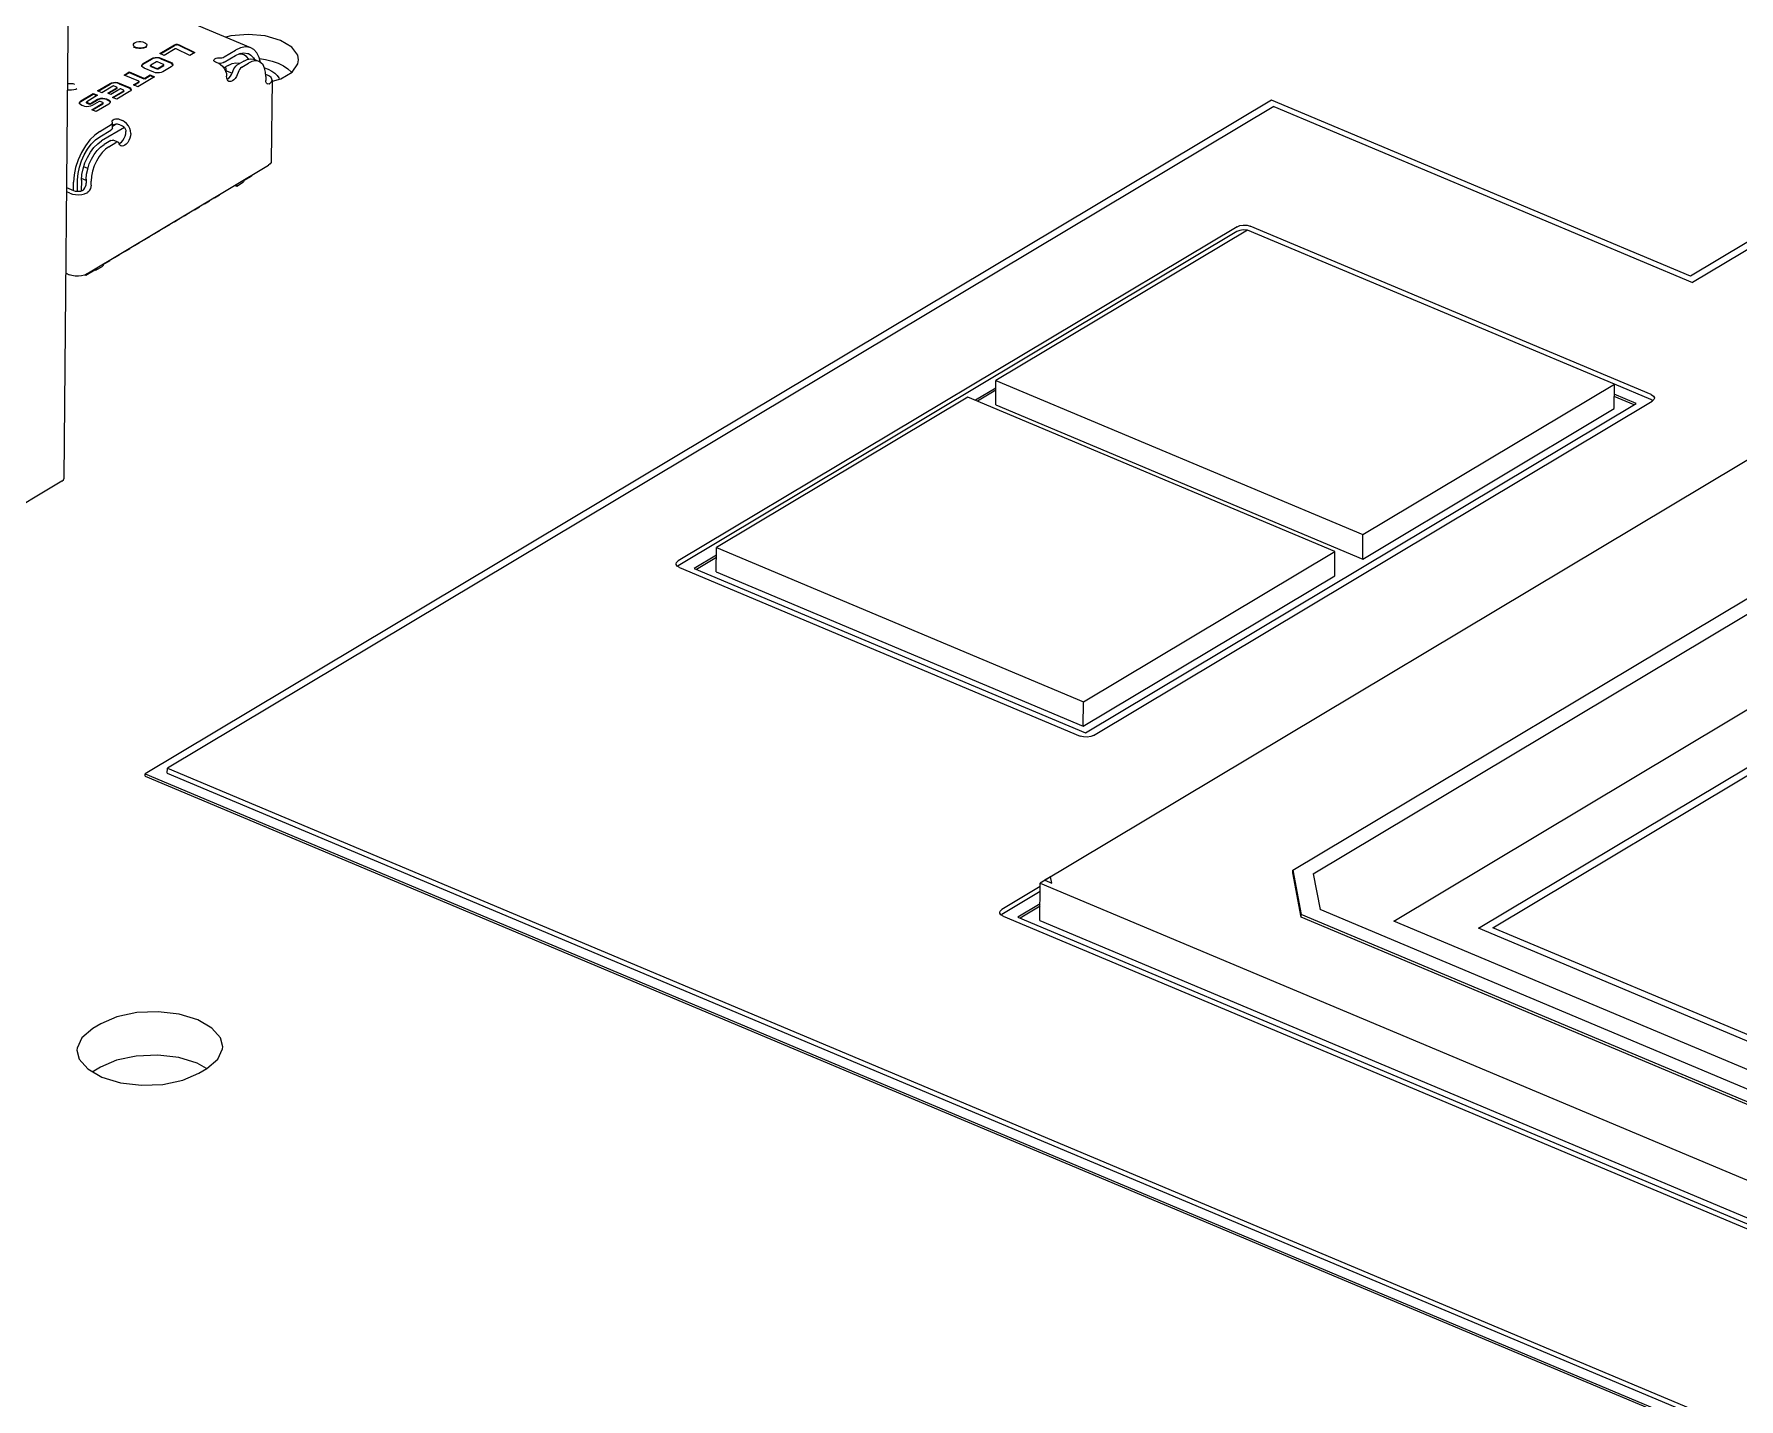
# Model space of a CAD drawing. Header units: millimetres. Extents: x 0 to 841, y 0 to 594.
# Drawn here: x 559.33 to 586.55, y 221.83 to 243.61 of the extents above; entities that cross this region are included whole.
import ezdxf

# ---------------------------------------------------------------- set-up
doc = ezdxf.new("R2010")
doc.units = ezdxf.units.MM
doc.header["$LTSCALE"] = 46.255
doc.layers.add('ASSEM_MEM', color=7, linetype='CONTINUOUS')

msp = doc.modelspace()

# ---------------------------------------------------------------- linework, layer by layer
at = {"layer": 'ASSEM_MEM', "color": 7, "linetype": 'CONTINUOUS'}
for p, q in [((562.795, 243.392), (559.854, 244.629)), ((559.813, 236.526), (559.885, 244.32)), ((592.213, 243.599), (585.772, 239.747)), ((560.934, 243.398), (560.919, 243.406)), ((560.957, 243.399), (560.937, 243.409)), ((561.343, 243.302), (561.575, 243.441)), ((561.412, 243.273), (561.343, 243.302)), ((561.353, 243.297), (561.575, 243.43)), ((561.584, 243.375), (561.412, 243.273)), ((561.818, 243.268), (561.602, 243.376)), ((561.649, 243.442), (561.899, 243.317)), ((561.889, 243.311), (561.649, 243.431)), ((561.899, 243.317), (561.818, 243.268)), ((562.369, 243.249), (562.549, 243.356)), ((562.548, 243.269), (562.616, 243.301)), ((562.616, 243.301), (562.682, 243.313)), ((562.679, 243.28), (562.624, 243.303)), ((592.247, 243.501), (585.807, 239.648)), ((560.77, 242.959), (560.851, 243.008)), ((560.851, 243.008), (561.084, 242.91)), ((560.851, 242.997), (560.851, 243.008)), ((561.075, 243.142), (561.212, 243.224)), ((561.075, 243.131), (561.212, 243.213)), ((561.243, 243.005), (561.089, 243.069)), ((561.194, 243.1), (561.194, 243.111)), ((561.286, 243.168), (561.197, 243.115)), ((561.199, 243.106), (561.295, 243.065)), ((561.199, 243.095), (561.295, 243.055)), ((561.4, 243.128), (561.304, 243.169)), ((561.313, 243.066), (561.402, 243.119)), ((561.313, 243.055), (561.402, 243.109)), ((561.356, 243.229), (561.51, 243.165)), ((561.356, 243.219), (561.51, 243.154)), ((561.524, 243.092), (561.387, 243.01)), ((561.405, 243.112), (561.402, 243.109)), ((561.405, 243.113), (561.405, 243.123)), ((561.405, 243.113), (561.405, 243.112)), ((561.546, 243.119), (561.544, 243.127)), ((562.273, 243.148), (562.23, 243.165)), ((562.283, 243.145), (562.277, 243.145)), ((562.431, 243.113), (562.361, 243.072)), ((562.369, 243.162), (562.548, 243.269)), ((562.39, 243.019), (562.402, 243.026)), ((562.402, 243.026), (562.495, 242.987)), ((562.679, 243.181), (562.571, 243.116)), ((562.648, 243.084), (562.756, 243.149)), ((562.679, 243.181), (562.734, 243.207)), ((562.837, 243.232), (562.851, 243.204)), ((562.923, 243.174), (562.846, 243.206)), ((562.954, 243.156), (562.923, 243.174)), ((563.011, 243.072), (563.07, 243.052)), ((559.871, 242.823), (559.9, 242.826)), ((560.344, 242.704), (560.546, 242.825)), ((560.355, 242.7), (560.546, 242.815)), ((560.592, 242.782), (560.413, 242.675)), ((560.508, 242.668), (560.654, 242.756)), ((560.518, 242.664), (560.654, 242.745)), ((560.702, 242.735), (560.556, 242.648)), ((560.653, 242.764), (560.609, 242.783)), ((560.657, 242.748), (560.654, 242.745)), ((560.657, 242.749), (560.657, 242.76)), ((560.657, 242.749), (560.657, 242.748)), ((560.69, 242.831), (560.845, 242.766)), ((560.69, 242.82), (560.845, 242.756)), ((560.763, 242.718), (560.72, 242.736)), ((561.003, 242.861), (560.77, 242.959)), ((560.781, 242.955), (560.851, 242.997)), ((560.851, 242.997), (561.084, 242.899)), ((560.92, 242.801), (561.005, 242.852)), ((560.989, 242.772), (560.92, 242.801)), ((560.93, 242.797), (561.005, 242.842)), ((561.257, 242.932), (560.989, 242.772)), ((561.007, 242.845), (561.005, 242.842)), ((561.008, 242.846), (561.007, 242.845)), ((561.008, 242.846), (561.008, 242.856)), ((561.102, 242.911), (561.187, 242.961)), ((561.102, 242.9), (561.187, 242.951)), ((561.187, 242.961), (561.257, 242.932)), ((561.187, 242.951), (561.187, 242.961)), ((561.187, 242.951), (561.246, 242.926)), ((562.414, 242.895), (562.423, 242.899)), ((563.059, 242.957), (563.031, 242.969)), ((563.033, 242.936), (563.033, 242.871)), ((563.132, 242.879), (563.12, 241.58)), ((560.079, 242.535), (560.279, 242.655)), ((560.08, 242.546), (560.279, 242.665)), ((560.115, 242.465), (560.093, 242.474)), ((560.17, 242.517), (560.17, 242.527)), ((560.348, 242.636), (560.173, 242.531)), ((560.174, 242.523), (560.218, 242.504)), ((560.174, 242.512), (560.218, 242.494)), ((560.235, 242.505), (560.345, 242.571)), ((560.235, 242.494), (560.345, 242.56)), ((560.257, 242.405), (560.432, 242.51)), ((560.37, 242.536), (560.26, 242.471)), ((560.268, 242.401), (560.432, 242.499)), ((560.279, 242.665), (560.348, 242.636)), ((560.279, 242.655), (560.279, 242.665)), ((560.279, 242.655), (560.337, 242.63)), ((560.526, 242.495), (560.326, 242.376)), ((560.413, 242.675), (560.344, 242.704)), ((560.431, 242.519), (560.387, 242.537)), ((560.435, 242.502), (560.432, 242.499)), ((560.435, 242.503), (560.435, 242.514)), ((560.435, 242.503), (560.435, 242.502)), ((560.49, 242.577), (560.512, 242.567)), ((560.49, 242.566), (560.512, 242.557)), ((560.556, 242.648), (560.508, 242.668)), ((560.548, 242.522), (560.546, 242.53)), ((560.587, 242.602), (560.765, 242.709)), ((560.656, 242.573), (560.587, 242.602)), ((560.597, 242.598), (560.765, 242.698)), ((560.858, 242.694), (560.656, 242.573)), ((560.768, 242.701), (560.765, 242.698)), ((560.768, 242.702), (560.768, 242.713)), ((560.768, 242.702), (560.768, 242.701)), ((560.88, 242.721), (560.879, 242.729)), ((579.086, 242.557), (561.108, 231.804)), ((579.12, 242.459), (561.461, 231.896)), ((585.772, 239.747), (579.086, 242.557)), ((579.12, 242.459), (585.807, 239.648)), ((560.326, 242.376), (560.257, 242.405)), ((560.581, 242.213), (560.578, 242.223)), ((560.584, 242.112), (560.585, 242.199)), ((560.701, 242.251), (560.744, 242.233)), ((560.382, 241.974), (560.561, 242.081)), ((560.383, 242.06), (560.562, 242.168)), ((560.774, 242.122), (560.412, 241.906)), ((560.559, 241.913), (560.45, 241.848)), ((560.643, 242.173), (560.584, 242.138)), ((560.674, 241.886), (560.596, 241.918)), ((560.7, 242.164), (560.743, 242.146)), ((560.743, 242.146), (560.761, 242.136)), ((560.527, 241.815), (560.636, 241.88)), ((560.692, 241.865), (560.703, 241.87)), ((560.191, 241.466), (560.125, 241.494)), ((560.175, 239.784), (563.074, 241.518)), ((559.97, 241.109), (559.856, 241.157)), ((559.962, 241.112), (559.963, 241.25)), ((560.025, 241.098), (560.027, 241.288)), ((560.089, 241.282), (560.087, 241.106)), ((560.166, 241.278), (560.091, 241.309)), ((560.166, 241.299), (560.165, 241.234)), ((560.242, 241.202), (560.243, 241.267)), ((562.538, 241.197), (562.567, 241.185)), ((562.567, 241.185), (562.678, 241.252)), ((562.567, 241.185), (562.574, 241.218)), ((562.685, 241.285), (562.678, 241.252)), ((562.683, 241.274), (562.802, 241.345)), ((562.803, 241.355), (562.802, 241.345)), ((559.906, 241.071), (559.855, 241.093)), ((561.973, 240.852), (561.893, 240.804)), ((561.966, 240.855), (561.973, 240.852)), ((562.052, 240.899), (562.045, 240.902)), ((562.133, 240.947), (562.052, 240.899)), ((562.126, 240.95), (562.133, 240.947)), ((562.211, 240.994), (562.204, 240.997)), ((562.292, 241.043), (562.211, 240.994)), ((562.285, 241.046), (562.292, 241.043)), ((561.496, 240.566), (561.415, 240.518)), ((561.489, 240.569), (561.496, 240.566)), ((561.574, 240.613), (561.567, 240.616)), ((561.655, 240.662), (561.574, 240.613)), ((561.648, 240.665), (561.655, 240.662)), ((561.733, 240.708), (561.726, 240.711)), ((561.814, 240.757), (561.733, 240.708)), ((561.807, 240.76), (561.814, 240.757)), ((561.893, 240.804), (561.886, 240.807)), ((578.534, 240.538), (578.579, 240.556)), ((561.018, 240.281), (560.937, 240.232)), ((561.011, 240.284), (561.018, 240.281)), ((561.096, 240.327), (561.089, 240.33)), ((561.177, 240.376), (561.096, 240.327)), ((561.17, 240.379), (561.177, 240.376)), ((561.255, 240.423), (561.248, 240.426)), ((561.336, 240.471), (561.255, 240.423)), ((561.329, 240.474), (561.336, 240.471)), ((561.415, 240.518), (561.408, 240.521)), ((578.534, 240.538), (569.615, 235.204)), ((578.533, 240.46), (569.615, 235.126)), ((578.699, 240.485), (574.685, 238.085)), ((578.579, 240.478), (578.533, 240.46)), ((584.557, 238.023), (578.699, 240.485)), ((585.143, 237.858), (578.745, 240.547)), ((560.618, 240.042), (560.611, 240.045)), ((560.699, 240.09), (560.618, 240.042)), ((560.692, 240.093), (560.699, 240.09)), ((560.778, 240.137), (560.771, 240.14)), ((560.859, 240.185), (560.778, 240.137)), ((560.852, 240.188), (560.859, 240.185)), ((560.937, 240.232), (560.93, 240.235)), ((559.843, 239.794), (559.894, 239.772)), ((560.145, 239.77), (560.159, 239.764)), ((560.159, 239.764), (560.302, 239.85)), ((560.159, 239.764), (560.159, 239.776)), ((560.302, 239.85), (560.302, 239.86)), ((560.302, 239.85), (560.321, 239.842)), ((560.321, 239.842), (560.433, 239.908)), ((560.321, 239.842), (560.328, 239.875)), ((560.44, 239.942), (560.433, 239.908)), ((560.459, 239.946), (560.452, 239.949)), ((560.54, 239.995), (560.459, 239.946)), ((560.533, 239.998), (560.54, 239.995)), ((574.684, 237.962), (574.359, 237.768)), ((574.684, 237.927), (574.393, 237.753)), ((574.682, 237.695), (574.685, 238.085)), ((574.685, 238.085), (580.543, 235.623)), ((580.543, 235.623), (584.557, 238.023)), ((584.553, 237.634), (584.557, 238.023)), ((584.906, 237.717), (584.555, 237.864)), ((585.142, 237.78), (584.558, 238.026)), ((574.239, 237.818), (570.226, 235.417)), ((580.097, 235.356), (574.239, 237.818)), ((574.682, 237.695), (580.54, 235.233)), ((576.114, 232.459), (584.906, 237.717)), ((576.244, 232.418), (585.163, 237.752)), ((580.54, 235.233), (584.553, 237.634)), ((584.871, 237.697), (584.555, 237.83)), ((585.173, 237.761), (585.142, 237.78)), ((585.19, 237.778), (585.163, 237.752)), ((585.197, 237.799), (585.19, 237.778)), ((587.37, 237.224), (575.394, 230.061)), ((559.778, 236.479), (554.736, 233.463)), ((570.222, 235.028), (570.226, 235.417)), ((570.226, 235.417), (576.084, 232.955)), ((579.424, 230.268), (588.391, 235.631)), ((579.751, 230.21), (588.44, 235.407)), ((580.54, 235.233), (580.543, 235.623)), ((569.581, 235.156), (569.588, 235.178)), ((569.582, 235.149), (569.581, 235.156)), ((569.588, 235.178), (569.615, 235.204)), ((569.615, 235.126), (569.605, 235.117)), ((570.225, 235.294), (569.871, 235.083)), ((570.224, 235.26), (569.905, 235.069)), ((576.084, 232.955), (580.097, 235.356)), ((580.094, 234.966), (580.097, 235.356)), ((569.635, 235.098), (576.033, 232.409)), ((569.871, 235.083), (576.114, 232.459)), ((570.222, 235.028), (576.08, 232.566)), ((576.08, 232.566), (580.094, 234.966)), ((581.036, 229.456), (589.63, 234.596)), ((582.391, 229.34), (590.093, 233.947)), ((582.617, 229.349), (590.115, 233.834)), ((576.08, 232.566), (576.084, 232.955)), ((561.46, 231.818), (561.461, 231.896)), ((561.461, 231.896), (599.73, 215.812)), ((561.108, 231.804), (599.763, 215.558)), ((561.108, 231.769), (561.108, 231.804)), ((561.108, 231.769), (599.763, 215.523)), ((561.46, 231.818), (599.73, 215.734)), ((579.424, 230.268), (579.558, 229.563)), ((579.424, 230.224), (579.424, 230.268)), ((579.558, 229.519), (579.424, 230.224)), ((575.393, 230.005), (574.781, 229.639)), ((575.388, 229.463), (575.394, 230.061)), ((575.394, 230.061), (592.775, 222.756)), ((575.557, 230.162), (575.465, 230.107)), ((575.465, 230.107), (575.576, 230.06)), ((575.576, 230.06), (575.557, 230.162)), ((579.751, 230.21), (579.86, 229.639)), ((575.393, 229.927), (574.781, 229.561)), ((575.391, 229.73), (575.037, 229.518)), ((575.391, 229.695), (575.071, 229.504)), ((574.747, 229.592), (574.754, 229.614)), ((574.748, 229.584), (574.747, 229.592)), ((574.754, 229.614), (574.781, 229.639)), ((574.781, 229.561), (574.771, 229.552)), ((574.801, 229.533), (592.722, 222.001)), ((575.037, 229.518), (592.804, 222.051)), ((575.388, 229.463), (592.769, 222.158)), ((591.756, 224.436), (579.558, 229.563)), ((579.558, 229.519), (579.558, 229.563)), ((591.755, 224.393), (579.558, 229.519)), ((591.706, 224.659), (579.86, 229.639)), ((590.517, 225.471), (581.036, 229.456)), ((590.053, 226.12), (582.391, 229.34)), ((590.032, 226.233), (582.617, 229.349)), ((560.397, 227.816), (560.27, 227.74)), ((560.391, 227.124), (560.263, 227.047)), ((562.088, 227.101), (561.939, 227.186)), ((561.965, 227.028), (562.093, 227.104))]:
    msp.add_line(p, q, dxfattribs=at)
for points in [[(563.264, 243.512), (563.023, 243.583), (562.749, 243.608), (562.476, 243.584), (562.394, 243.561)], [(560.919, 243.435), (560.92, 243.451), (560.93, 243.465), (560.949, 243.478), (560.975, 243.487), (561.005, 243.492), (561.038, 243.492), (561.068, 243.488), (561.093, 243.48)], [(560.937, 243.409), (560.925, 243.421), (560.919, 243.435)], [(561.13, 243.404), (561.114, 243.396), (561.082, 243.387), (561.044, 243.382), (561.003, 243.382), (560.965, 243.388), (560.934, 243.398)], [(561.116, 243.411), (561.096, 243.399), (561.07, 243.391), (561.042, 243.387), (561.011, 243.386), (560.982, 243.391), (560.957, 243.399)], [(561.093, 243.48), (561.114, 243.469), (561.127, 243.455), (561.132, 243.44), (561.128, 243.425), (561.116, 243.411)], [(561.575, 243.441), (561.588, 243.446), (561.603, 243.449), (561.619, 243.449), (561.635, 243.447), (561.649, 243.442)], [(561.649, 243.431), (561.635, 243.436), (561.619, 243.439), (561.603, 243.438), (561.587, 243.435), (561.575, 243.43)], [(561.602, 243.376), (561.598, 243.377), (561.593, 243.378), (561.588, 243.377), (561.584, 243.375)], [(562.795, 243.392), (562.778, 243.399), (562.707, 243.408), (562.63, 243.393), (562.549, 243.356)], [(562.679, 243.28), (562.662, 243.286), (562.601, 243.294)], [(562.762, 243.212), (562.724, 243.254), (562.679, 243.28)], [(562.682, 243.313), (562.742, 243.305), (562.757, 243.3)], [(562.757, 243.3), (562.794, 243.278), (562.837, 243.232)], [(562.947, 243.16), (562.928, 243.237), (562.891, 243.312), (562.84, 243.366), (562.795, 243.392)], [(563.555, 243.2), (563.542, 243.274), (563.445, 243.405), (563.264, 243.512)], [(561.051, 243.109), (561.052, 243.112), (561.059, 243.128), (561.075, 243.142)], [(561.089, 243.069), (561.067, 243.082), (561.055, 243.096), (561.051, 243.109)], [(561.075, 243.131), (561.058, 243.117), (561.053, 243.104)], [(561.197, 243.115), (561.194, 243.112), (561.194, 243.111)], [(561.194, 243.111), (561.195, 243.109), (561.199, 243.106)], [(561.199, 243.095), (561.195, 243.098), (561.194, 243.1)], [(561.212, 243.224), (561.236, 243.234), (561.265, 243.24), (561.297, 243.241), (561.329, 243.238), (561.356, 243.229)], [(561.356, 243.219), (561.328, 243.227), (561.297, 243.231), (561.265, 243.229), (561.236, 243.223), (561.212, 243.213)], [(561.387, 243.01), (561.363, 243), (561.334, 242.994), (561.302, 242.993), (561.271, 242.996), (561.243, 243.005)], [(561.304, 243.169), (561.298, 243.17), (561.292, 243.17), (561.286, 243.168)], [(561.295, 243.065), (561.301, 243.064), (561.307, 243.064), (561.313, 243.066)], [(561.313, 243.055), (561.307, 243.053), (561.301, 243.053), (561.295, 243.055)], [(561.405, 243.123), (561.404, 243.126), (561.4, 243.128)], [(561.402, 243.119), (561.405, 243.122), (561.405, 243.123)], [(561.51, 243.165), (561.532, 243.152), (561.544, 243.138), (561.548, 243.125)], [(561.544, 243.127), (561.532, 243.142), (561.51, 243.154)], [(561.548, 243.125), (561.547, 243.122), (561.54, 243.106), (561.524, 243.092)], [(562.203, 243.195), (562.203, 243.197), (562.209, 243.209), (562.221, 243.219), (562.239, 243.226), (562.26, 243.231), (562.284, 243.231)], [(562.23, 243.165), (562.215, 243.174), (562.205, 243.185), (562.203, 243.195)], [(562.273, 243.148), (562.308, 243.128), (562.34, 243.099)], [(562.369, 243.162), (562.351, 243.154), (562.33, 243.148), (562.307, 243.145), (562.283, 243.145)], [(562.284, 243.231), (562.308, 243.232), (562.331, 243.235), (562.352, 243.241), (562.369, 243.249)], [(562.34, 243.099), (562.368, 243.063), (562.389, 243.023), (562.402, 242.981), (562.406, 242.939)], [(562.431, 243.113), (562.493, 243.142), (562.553, 243.153)], [(562.485, 242.966), (562.5, 242.997), (562.512, 243.029)], [(562.512, 243.029), (562.522, 243.057), (562.535, 243.081), (562.552, 243.102), (562.571, 243.116)], [(562.553, 243.153), (562.607, 243.146), (562.616, 243.143)], [(562.648, 243.084), (562.629, 243.069), (562.613, 243.049), (562.599, 243.024), (562.589, 242.997)], [(562.734, 243.207), (562.786, 243.216), (562.835, 243.21), (562.846, 243.206)], [(562.923, 243.174), (562.912, 243.178), (562.864, 243.184), (562.811, 243.174), (562.756, 243.149)], [(562.931, 243.223), (563.027, 243.208), (563.133, 243.181), (563.229, 243.147)], [(563.033, 242.936), (563.028, 243.007), (563.013, 243.069), (562.988, 243.119), (562.954, 243.156)], [(563.07, 243.052), (563.129, 243.022), (563.178, 242.989), (563.215, 242.952), (563.24, 242.912), (563.245, 242.891)], [(563.137, 242.86), (563.274, 242.899), (563.451, 243.005), (563.544, 243.135), (563.555, 243.2)], [(563.229, 243.147), (563.314, 243.105), (563.385, 243.058), (563.44, 243.005), (563.443, 243.001)], [(560.015, 242.737), (559.999, 242.729), (559.968, 242.72), (559.929, 242.715), (559.888, 242.715), (559.87, 242.718)], [(559.9, 242.826), (559.928, 242.825), (559.954, 242.821), (559.978, 242.813)], [(560.546, 242.825), (560.57, 242.836), (560.6, 242.842), (560.632, 242.843), (560.663, 242.84), (560.69, 242.831)], [(560.69, 242.82), (560.663, 242.829), (560.631, 242.832), (560.6, 242.831), (560.57, 242.825), (560.546, 242.815)], [(560.609, 242.783), (560.603, 242.784), (560.597, 242.784), (560.592, 242.782)], [(560.657, 242.76), (560.656, 242.762), (560.653, 242.764)], [(560.654, 242.756), (560.657, 242.759), (560.657, 242.76)], [(560.72, 242.736), (560.714, 242.737), (560.708, 242.737), (560.702, 242.735)], [(560.845, 242.766), (560.866, 242.754), (560.879, 242.739), (560.882, 242.726)], [(560.879, 242.729), (560.866, 242.743), (560.845, 242.756)], [(561.008, 242.856), (561.007, 242.859), (561.003, 242.861)], [(561.005, 242.852), (561.007, 242.855), (561.008, 242.856)], [(561.084, 242.91), (561.09, 242.908), (561.097, 242.909), (561.102, 242.911)], [(561.102, 242.9), (561.097, 242.898), (561.09, 242.898), (561.084, 242.899)], [(562.418, 242.882), (562.409, 242.908), (562.406, 242.939)], [(562.443, 242.858), (562.433, 242.864), (562.418, 242.882)], [(562.423, 242.899), (562.445, 242.916), (562.466, 242.938), (562.485, 242.966)], [(562.5, 242.867), (562.476, 242.856), (562.453, 242.855), (562.443, 242.858)], [(562.589, 242.997), (562.577, 242.964), (562.562, 242.933), (562.543, 242.906), (562.522, 242.883), (562.5, 242.867)], [(563.058, 242.817), (563.054, 242.818), (563.042, 242.83), (563.035, 242.848), (563.033, 242.871)], [(563.086, 242.817), (563.069, 242.814), (563.058, 242.817)], [(563.132, 242.879), (563.13, 242.893), (563.117, 242.917), (563.093, 242.939), (563.059, 242.957)], [(563.086, 242.817), (563.089, 242.819), (563.092, 242.82), (563.095, 242.822)], [(563.095, 242.822), (563.119, 242.844), (563.13, 242.868), (563.132, 242.879)], [(560.056, 242.514), (560.056, 242.517), (560.063, 242.533), (560.08, 242.546)], [(560.093, 242.474), (560.072, 242.486), (560.059, 242.501), (560.056, 242.514)], [(560.079, 242.535), (560.063, 242.522), (560.057, 242.509)], [(560.26, 242.471), (560.236, 242.46), (560.206, 242.454), (560.174, 242.453), (560.143, 242.456), (560.115, 242.465)], [(560.173, 242.531), (560.17, 242.528), (560.17, 242.527)], [(560.17, 242.527), (560.171, 242.525), (560.174, 242.523)], [(560.174, 242.512), (560.171, 242.514), (560.17, 242.517)], [(560.218, 242.504), (560.224, 242.503), (560.23, 242.503), (560.235, 242.505)], [(560.235, 242.494), (560.23, 242.492), (560.224, 242.492), (560.218, 242.494)], [(560.345, 242.571), (560.369, 242.581), (560.399, 242.587), (560.431, 242.589), (560.462, 242.585), (560.49, 242.577)], [(560.49, 242.566), (560.462, 242.574), (560.431, 242.578), (560.399, 242.577), (560.369, 242.57), (560.345, 242.56)], [(560.387, 242.537), (560.381, 242.538), (560.375, 242.538), (560.37, 242.536)], [(560.435, 242.514), (560.434, 242.516), (560.431, 242.519)], [(560.432, 242.51), (560.435, 242.513), (560.435, 242.514)], [(560.512, 242.567), (560.533, 242.555), (560.546, 242.54), (560.549, 242.527)], [(560.546, 242.53), (560.533, 242.544), (560.512, 242.557)], [(560.549, 242.527), (560.549, 242.524), (560.542, 242.509), (560.526, 242.495)], [(560.768, 242.713), (560.767, 242.715), (560.763, 242.718)], [(560.765, 242.709), (560.768, 242.712), (560.768, 242.713)], [(560.882, 242.726), (560.882, 242.724), (560.875, 242.708), (560.858, 242.694)], [(560.562, 242.168), (560.575, 242.178), (560.583, 242.189), (560.585, 242.199)], [(560.578, 242.223), (560.579, 242.225), (560.583, 242.236), (560.595, 242.246), (560.613, 242.254), (560.634, 242.259), (560.658, 242.26), (560.681, 242.257), (560.701, 242.251)], [(560.585, 242.199), (560.585, 242.201), (560.581, 242.213)], [(560.839, 242.149), (560.811, 242.184), (560.779, 242.213), (560.744, 242.233)], [(560.383, 242.06), (560.302, 242.001), (560.224, 241.923), (560.152, 241.828), (560.088, 241.72), (560.036, 241.604), (559.997, 241.484), (559.972, 241.365), (559.963, 241.25)], [(560.056, 241.486), (560.089, 241.588), (560.133, 241.686), (560.186, 241.777), (560.247, 241.857), (560.313, 241.924), (560.382, 241.974)], [(560.559, 241.913), (560.577, 241.92), (560.593, 241.92), (560.597, 241.918)], [(560.584, 242.112), (560.582, 242.102), (560.574, 242.091), (560.561, 242.081)], [(560.643, 242.173), (560.621, 242.17), (560.603, 242.164), (560.588, 242.155), (560.584, 242.151)], [(560.7, 242.164), (560.683, 242.17), (560.663, 242.173), (560.643, 242.173)], [(560.703, 241.87), (560.728, 241.889), (560.751, 241.916), (560.771, 241.949), (560.787, 241.985), (560.796, 242.022), (560.8, 242.057)], [(560.761, 242.136), (560.777, 242.12), (560.789, 242.1), (560.797, 242.079), (560.8, 242.057)], [(560.877, 242.025), (560.874, 241.989), (560.864, 241.952), (560.848, 241.916), (560.828, 241.884), (560.805, 241.857), (560.78, 241.838)], [(560.877, 242.025), (560.873, 242.066), (560.86, 242.108), (560.839, 242.149)], [(560.115, 241.462), (560.145, 241.555), (560.185, 241.644), (560.234, 241.727), (560.289, 241.8), (560.349, 241.86), (560.412, 241.906)], [(560.189, 241.458), (560.215, 241.539), (560.25, 241.618), (560.293, 241.69), (560.342, 241.754), (560.395, 241.808), (560.45, 241.848)], [(560.527, 241.815), (560.472, 241.775), (560.419, 241.722), (560.37, 241.658), (560.328, 241.585), (560.292, 241.507), (560.266, 241.425), (560.249, 241.344), (560.243, 241.267)], [(560.674, 241.886), (560.67, 241.887), (560.654, 241.888), (560.636, 241.88)], [(560.694, 241.863), (560.684, 241.879), (560.674, 241.886)], [(560.723, 241.829), (560.719, 241.831), (560.704, 241.844), (560.694, 241.863)], [(560.78, 241.838), (560.758, 241.828), (560.738, 241.826), (560.723, 241.829)], [(560.027, 241.288), (560.035, 241.385), (560.056, 241.486)], [(560.089, 241.282), (560.096, 241.37), (560.115, 241.462)], [(560.166, 241.299), (560.172, 241.377), (560.189, 241.458)], [(563.12, 241.58), (563.117, 241.564), (563.102, 241.54), (563.074, 241.518)], [(560.049, 241.098), (560.021, 241.098), (559.994, 241.102), (559.97, 241.109)], [(560.1, 241.11), (560.076, 241.102), (560.049, 241.098)], [(560.11, 241.116), (560.107, 241.114), (560.104, 241.112), (560.1, 241.11)], [(560.11, 241.116), (560.128, 241.134), (560.143, 241.156), (560.155, 241.181), (560.162, 241.208), (560.165, 241.234)], [(560.242, 241.202), (560.24, 241.176), (560.232, 241.149), (560.22, 241.123), (560.205, 241.101), (560.187, 241.084)], [(559.906, 241.071), (559.948, 241.058), (559.995, 241.05), (560.045, 241.048), (560.093, 241.052), (560.139, 241.062), (560.177, 241.077)], [(560.177, 241.077), (560.181, 241.079), (560.184, 241.081), (560.187, 241.084)], [(578.579, 240.556), (578.635, 240.564), (578.694, 240.561), (578.745, 240.547)], [(578.694, 240.483), (578.693, 240.483), (578.635, 240.486), (578.579, 240.478)], [(560.175, 239.784), (560.137, 239.766), (560.091, 239.754), (560.04, 239.749), (559.988, 239.75), (559.938, 239.758), (559.894, 239.772)], [(585.143, 237.858), (585.18, 237.835), (585.196, 237.807), (585.197, 237.799)], [(559.778, 236.479), (559.802, 236.499), (559.813, 236.522), (559.813, 236.526)], [(569.635, 235.098), (569.598, 235.121), (569.582, 235.149)], [(576.244, 232.418), (576.199, 232.399), (576.143, 232.391), (576.084, 232.395), (576.033, 232.409)], [(574.801, 229.533), (574.764, 229.556), (574.748, 229.584)], [(562.345, 227.45), (562.31, 227.59), (562.173, 227.749), (561.946, 227.879), (561.649, 227.969), (561.313, 228.009), (560.971, 227.995), (560.655, 227.929), (560.397, 227.816)], [(560.27, 227.74), (560.095, 227.593), (560.02, 227.426), (560.017, 227.394)], [(560.017, 227.394), (560.052, 227.254), (560.189, 227.095), (560.417, 226.965), (560.713, 226.875), (561.049, 226.835), (561.391, 226.849), (561.707, 226.915), (561.965, 227.028)], [(561.939, 227.186), (561.643, 227.276), (561.307, 227.316), (560.964, 227.302), (560.649, 227.236), (560.391, 227.124)], [(562.093, 227.104), (562.268, 227.251), (562.343, 227.418), (562.345, 227.45)]]:
    msp.add_lwpolyline(points, dxfattribs=at)
msp.add_ellipse((562.071, 242.777), major_axis=(0.187, 0.491), ratio=0.565596, start_param=-0.839373, end_param=-0.685818, dxfattribs=at)

doc.saveas('drawing.dxf')
